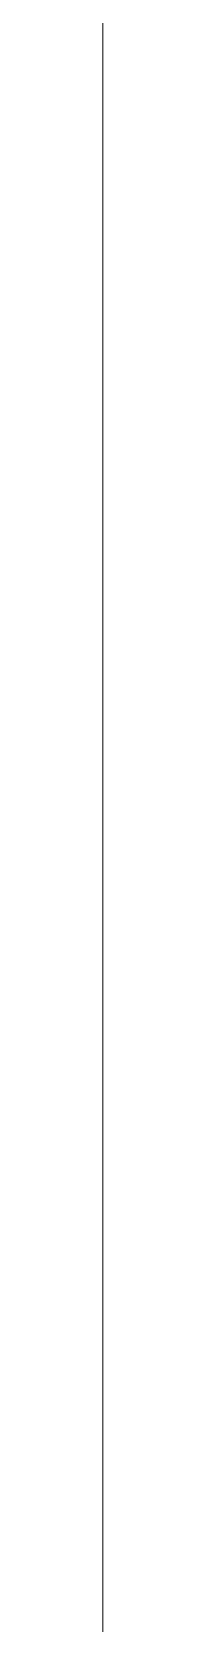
# Model space of a CAD drawing. Header units: metres. Extents: x 85953 to 212055, y -1481497 to -1363692.
# Drawn here: x 108645.88832 to 108645.88832, y -1392032.49523 to -1392032.44573 of the extents above; entities that cross this region are included whole.
import ezdxf

# ---------------------------------------------------------------- set-up
doc = ezdxf.new("R2010")
doc.units = ezdxf.units.M
doc.layers.add('Medical Equipment and Furniture', color=8, linetype='Continuous', lineweight=0)
doc.layers.add('Medical Equipment and Furniture1', color=8, linetype='Continuous', lineweight=5)

# ---------------------------------------------------------------- blocks, each defined once
blk = doc.blocks.new('GF21008-P')
at = {"layer": 'Medical Equipment and Furniture1'}
for p, q in [((-0.770878612, 0), (0.790621645, 0)), ((0.721657538, 0), (0.721657538, 0)), ((0.721657538, 0), (0.721657538, 0)), ((0.721657538, 0), (0.721657538, 0)), ((0.721657538, 0), (0.721657538, 0)), ((0.721657538, 0), (0.721657538, 0)), ((0.721657538, 0), (0.721657538, 0)), ((0.721657538, 0), (0.721657538, 0)), ((0.721657538, 0), (0.721657538, 0)), ((0.721657538, 0), (0.721657538, 0)), ((0.721657538, 0), (0.721657538, 0)), ((0.721657538, 0), (0.721657538, 0)), ((0.721657538, 0), (0.721657538, 0)), ((0.721657538, 0), (0.721657538, 0)), ((0.721657538, 0), (0.721657538, 0)), ((0.721657538, 0), (0.721657538, 0)), ((0.721657538, 0), (0.721657538, 0)), ((0.721657538, 0), (0.721657538, 0)), ((0.721657538, 0), (0.721657538, 0)), ((0.721657538, 0), (0.721657538, 0)), ((0.721657538, 0), (0.721657538, 0)), ((0.721657538, 0), (0.721657538, 0)), ((0.721657538, 0), (0.721657538, 0)), ((0.721657538, 0), (0.721657538, 0)), ((0.721657538, 0), (0.721657538, 0)), ((0.721657538, 0), (0.721657538, 0)), ((0.721657538, 0), (0.721657538, 0)), ((0.721657538, 0), (0.721657538, 0)), ((0.721657538, 0), (0.721657538, 0)), ((0.721657538, 0), (0.721657538, 0)), ((0.721657538, 0), (0.721657538, 0)), ((0.721657538, 0), (0.721657538, 0)), ((0.721657538, 0), (0.721657538, 0)), ((0.721657538, 0), (0.721657538, 0)), ((0.721657538, 0), (0.721657538, 0)), ((0.721657538, 0), (0.721657538, 0)), ((0.721657538, 0), (0.721657538, 0)), ((0.721657538, 0), (0.721657538, 0)), ((0.721657538, 0), (0.721657538, 0)), ((0.721657538, 0), (0.721657538, 0)), ((0.721657538, 0), (0.721657538, 0)), ((0.721657538, 0), (0.721657538, 0)), ((0.721657538, 0), (0.721657538, 0)), ((0.721657538, 0), (0.721657538, 0)), ((0.721657538, 0), (0.721657538, 0)), ((0.721657538, 0), (0.721657538, 0)), ((0.721657538, 0), (0.721657538, 0)), ((0.721657538, 0), (0.721657538, 0)), ((0.721657538, 0), (0.721657538, 0)), ((0.721657538, 0), (0.721657538, 0)), ((0.721657538, 0), (0.721657538, 0)), ((0.721657538, 0), (0.721657538, 0)), ((0.721657538, 0), (0.721657538, 0)), ((0.721657538, 0), (0.721657538, 0)), ((0.721657538, 0), (0.721657538, 0)), ((0.721657538, 0), (0.721657538, 0)), ((0.721657538, 0), (0.721657538, 0)), ((0.721657538, 0), (0.721657538, 0)), ((0.721657538, 0), (0.721657538, 0)), ((0.721657538, 0), (0.721657538, 0)), ((0.721657538, 0), (0.721657538, 0)), ((0.721657538, 0), (0.721657538, 0)), ((0.721657538, 0), (0.721657538, 0)), ((0.721657538, 0), (0.721657538, 0)), ((0.721657538, 0), (0.721657538, 0)), ((0.721657538, 0), (0.721657538, 0)), ((0.721657538, 0), (0.721657538, 0)), ((0.721657538, 0), (0.721657538, 0)), ((0.721657538, 0), (0.721657538, 0)), ((0.721657538, 0), (0.721657538, 0)), ((0.721657538, 0), (0.721657538, 0)), ((0.721657538, 0), (0.721657538, 0)), ((0.721657538, 0), (0.721657538, 0)), ((0.721657538, 0), (0.721657538, 0)), ((0.721657538, 0), (0.721657538, 0)), ((0.721657538, 0), (0.721657538, 0)), ((0.721657538, 0), (0.721657538, 0)), ((0.721657538, 0), (0.721657538, 0)), ((0.721657538, 0), (0.721657538, 0)), ((0.721657538, 0), (0.721657538, 0)), ((0.721657538, 0), (0.721657538, 0)), ((0.721657538, 0), (0.721657538, 0)), ((0.721657538, 0), (0.721657538, 0)), ((0.721657538, 0), (0.721657538, 0)), ((0.721657538, 0), (0.721657538, 0)), ((0.721657538, 0), (0.721657538, 0)), ((0.721657538, 0), (0.721657538, 0)), ((0.721657538, 0), (0.721657538, 0)), ((0.721657538, 0), (0.721657538, 0)), ((0.721657538, 0), (0.721657538, 0)), ((0.721657538, 0), (0.721657538, 0)), ((0.721657538, 0), (0.721657538, 0)), ((0.721657538, 0), (0.721657538, 0)), ((0.721657538, 0), (0.721657538, 0)), ((0.721657538, 0), (0.721657538, 0)), ((0.721657538, 0), (0.721657538, 0)), ((0.721657538, 0), (0.721657538, 0)), ((0.721657538, 0), (0.721657538, 0)), ((0.721657538, 0), (0.721657538, 0)), ((0.721657538, 0), (0.721657538, 0)), ((0.721657538, 0), (0.721657538, 0)), ((0.721657538, 0), (0.721657538, 0)), ((0.721657538, 0), (0.721657538, 0)), ((0.721657538, 0), (0.721657538, 0)), ((0.721657538, 0), (0.721657538, 0)), ((0.721657538, 0), (0.721657538, 0)), ((0.721657538, 0), (0.721657538, 0)), ((0.721657538, 0), (0.721657538, 0)), ((0.721657538, 0), (0.721657538, 0)), ((0.721657538, 0), (0.721657538, 0)), ((0.721657538, 0), (0.721657538, 0)), ((0.721657538, 0), (0.721657538, 0)), ((0.721657538, 0), (0.721657538, 0)), ((0.721657538, 0), (0.721657538, 0)), ((0.721657538, 0), (0.721657538, 0)), ((0.721657538, 0), (0.721657538, 0)), ((0.721657538, 0), (0.721657538, 0)), ((0.721657538, 0), (0.721657538, 0)), ((0.721657538, 0), (0.721657538, 0)), ((0.721657538, 0), (0.721657538, 0)), ((0.721657538, 0), (0.721657538, 0)), ((0.721657538, 0), (0.721657538, 0)), ((0.721657538, 0), (0.721657538, 0)), ((0.721657538, 0), (0.721657538, 0)), ((0.721657538, 0), (0.721657538, 0)), ((0.721657538, 0), (0.721657538, 0)), ((0.721657538, 0), (0.721657538, 0)), ((0.721657538, 0), (0.721657538, 0)), ((0.721657538, 0), (0.721657538, 0)), ((0.721657538, 0), (0.721657538, 0)), ((0.721657538, 0), (0.721657538, 0)), ((0.721657538, 0), (0.721657538, 0)), ((0.721657538, 0), (0.721657538, 0)), ((0.721657538, 0), (0.721657538, 0)), ((0.721657538, 0), (0.721657538, 0)), ((0.721657538, 0), (0.721657538, 0)), ((0.721657538, 0), (0.721657538, 0)), ((0.721657538, 0), (0.721657538, 0)), ((0.721657538, 0), (0.721657538, 0)), ((0.721657538, 0), (0.721657538, 0)), ((0.721657538, 0), (0.721657538, 0)), ((0.721657538, 0), (0.721657538, 0)), ((0.721657538, 0), (0.721657538, 0)), ((0.721657538, 0), (0.721657538, 0)), ((0.721657538, 0), (0.721657538, 0)), ((0.721657538, 0), (0.721657538, 0)), ((0.721657538, 0), (0.721657538, 0)), ((0.721657538, 0), (0.721657538, 0)), ((0.721657538, 0), (0.721657538, 0)), ((0.721657538, 0), (0.721657538, 0)), ((0.721657538, 0), (0.721657538, 0)), ((0.721657538, 0), (0.721657538, 0)), ((0.721657538, 0), (0.721657538, 0)), ((0.721657538, 0), (0.721657538, 0)), ((0.721657538, 0), (0.721657538, 0)), ((0.721657538, 0), (0.721657538, 0)), ((0.721657538, 0), (0.721657538, 0)), ((0.721657538, 0), (0.721657538, 0)), ((0.721657538, 0), (0.721657538, 0)), ((0.721657538, 0), (0.721657538, 0)), ((0.721657538, 0), (0.721657538, 0)), ((0.721657538, 0), (0.721657538, 0)), ((0.721657538, 0), (0.721657538, 0)), ((0.721657538, 0), (0.721657538, 0)), ((0.721657538, 0), (0.721657538, 0)), ((0.721657538, 0), (0.721657538, 0)), ((0.721657538, 0), (0.721657538, 0)), ((0.721657538, 0), (0.721657538, 0)), ((0.721657538, 0), (0.721657538, 0)), ((0.721657538, 0), (0.721657538, 0)), ((0.721657538, 0), (0.721657538, 0)), ((0.721657538, 0), (0.721657538, 0)), ((0.721657538, 0), (0.721657538, 0)), ((0.721657538, 0), (0.721657538, 0)), ((0.721657538, 0), (0.721657538, 0)), ((0.721657538, 0), (0.721657538, 0)), ((0.721657538, 0), (0.721657538, 0)), ((0.721657538, 0), (0.721657538, 0)), ((0.721657538, 0), (0.721657538, 0)), ((0.721657538, 0), (0.721657538, 0)), ((0.721657538, 0), (0.721657538, 0)), ((0.721657538, 0), (0.721657538, 0)), ((0.721657538, 0), (0.721657538, 0)), ((0.721657538, 0), (0.721657538, 0)), ((0.721657538, 0), (0.721657538, 0)), ((0.721657538, 0), (0.721657538, 0)), ((0.721657538, 0), (0.721657538, 0)), ((0.721657538, 0), (0.721657538, 0)), ((0.721657538, 0), (0.721657538, 0)), ((0.721657538, 0), (0.721657538, 0)), ((0.721657538, 0), (0.721657538, 0)), ((0.721657538, 0), (0.721657538, 0)), ((0.721657538, 0), (0.721657538, 0)), ((0.721657538, 0), (0.721657538, 0)), ((0.721657538, 0), (0.721657538, 0)), ((0.721657538, 0), (0.721657538, 0)), ((0.721657538, 0), (0.721657538, 0)), ((0.721657538, 0), (0.721657538, 0)), ((0.721657538, 0), (0.721657538, 0)), ((0.721657538, 0), (0.721657538, 0)), ((0.721657538, 0), (0.721657538, 0)), ((0.721657538, 0), (0.721657538, 0)), ((0.721657538, 0), (0.721657538, 0)), ((0.721657538, 0), (0.721657538, 0)), ((0.721657538, 0), (0.721657538, 0)), ((0.721657538, 0), (0.721657538, 0)), ((0.721657538, 0), (0.721657538, 0)), ((0.721657538, 0), (0.721657538, 0)), ((0.721657538, 0), (0.721657538, 0)), ((0.721657538, 0), (0.721657538, 0)), ((0.721657538, 0), (0.721657538, 0)), ((0.721657538, 0), (0.721657538, 0)), ((0.721657538, 0), (0.721657538, 0)), ((0.721657538, 0), (0.721657538, 0)), ((0.721657538, 0), (0.721657538, 0)), ((0.721657538, 0), (0.721657538, 0)), ((0.721657538, 0), (0.721657538, 0)), ((0.721657538, 0), (0.721657538, 0)), ((0.721657538, 0), (0.721657538, 0)), ((0.721657538, 0), (0.721657538, 0)), ((0.721657538, 0), (0.721657538, 0)), ((0.721657538, 0), (0.721657538, 0)), ((0.721657538, 0), (0.721657538, 0)), ((0.721657538, 0), (0.721657538, 0)), ((0.721657538, 0), (0.721657538, 0)), ((0.721657538, 0), (0.721657538, 0)), ((0.721657538, 0), (0.721657538, 0)), ((0.721657538, 0), (0.721657538, 0)), ((0.721657538, 0), (0.721657538, 0)), ((0.721657538, 0), (0.721657538, 0)), ((0.721657538, 0), (0.721657538, 0)), ((0.721657538, 0), (0.721657538, 0)), ((0.721657538, 0), (0.721657538, 0)), ((0.721657538, 0), (0.721657538, 0)), ((0.721657538, 0), (0.721657538, 0)), ((0.721657538, 0), (0.721657538, 0)), ((0.721657538, 0), (0.721657538, 0)), ((0.721657538, 0), (0.721657538, 0)), ((0.721657538, 0), (0.721657538, 0)), ((0.721657538, 0), (0.721657538, 0)), ((0.721657538, 0), (0.721657538, 0)), ((0.721657538, 0), (0.721657538, 0)), ((0.721657538, 0), (0.721657538, 0)), ((0.721657538, 0), (0.721657538, 0)), ((0.721657538, 0), (0.721657538, 0)), ((0.721657538, 0), (0.721657538, 0)), ((0.721657538, 0), (0.721657538, 0)), ((0.721657538, 0), (0.721657538, 0)), ((0.721657538, 0), (0.721657538, 0)), ((0.721657538, 0), (0.721657538, 0)), ((0.721657538, 0), (0.721657538, 0)), ((0.721657538, 0), (0.721657538, 0)), ((0.721657538, 0), (0.721657538, 0)), ((0.721657538, 0), (0.721657538, 0)), ((0.721657538, 0), (0.721657538, 0)), ((0.721657538, 0), (0.721657538, 0)), ((0.721657538, 0), (0.721657538, 0)), ((0.721657538, 0), (0.721657538, 0)), ((0.721657538, 0), (0.721657538, 0)), ((0.721657538, 0), (0.721657538, 0)), ((0.721657538, 0), (0.721657538, 0)), ((0.721657538, 0), (0.721657538, 0)), ((0.721657538, 0), (0.721657538, 0)), ((0.721657538, 0), (0.721657538, 0)), ((0.721657538, 0), (0.721657538, 0)), ((0.721657538, 0), (0.721657538, 0)), ((0.721657538, 0), (0.721657538, 0)), ((0.721657538, 0), (0.721657538, 0)), ((0.721657538, 0), (0.721657538, 0)), ((0.721657538, 0), (0.721657538, 0)), ((0.721657538, 0), (0.721657538, 0)), ((0.721657538, 0), (0.721657538, 0)), ((0.721657538, 0), (0.721657538, 0)), ((0.721657538, 0), (0.721657538, 0)), ((0.721657538, 0), (0.721657538, 0)), ((0.721657538, 0), (0.721657538, 0)), ((0.721657538, 0), (0.721657538, 0)), ((0.721657538, 0), (0.721657538, 0)), ((0.721657538, 0), (0.721657538, 0)), ((0.721657538, 0), (0.721657538, 0)), ((0.721657538, 0), (0.721657538, 0)), ((0.721657538, 0), (0.721657538, 0)), ((0.721657538, 0), (0.721657538, 0)), ((0.721657538, 0), (0.721657538, 0)), ((0.721657538, 0), (0.721657538, 0)), ((0.721657538, 0), (0.721657538, 0)), ((0.721657538, 0), (0.721657538, 0)), ((0.721657538, 0), (0.721657538, 0)), ((0.721657538, 0), (0.721657538, 0)), ((0.721657538, 0), (0.721657538, 0)), ((0.721657538, 0), (0.721657538, 0)), ((0.721657538, 0), (0.721657538, 0)), ((0.721657538, 0), (0.721657538, 0)), ((0.721657538, 0), (0.721657538, 0)), ((0.721657538, 0), (0.721657538, 0)), ((0.721657538, 0), (0.721657538, 0)), ((0.721657538, 0), (0.721657538, 0)), ((0.721657538, 0), (0.721657538, 0)), ((0.721657538, 0), (0.721657538, 0)), ((0.721657538, 0), (0.721657538, 0)), ((0.721657538, 0), (0.721657538, 0)), ((0.721657538, 0), (0.721657538, 0)), ((0.721657538, 0), (0.721657538, 0)), ((0.721657538, 0), (0.721657538, 0)), ((0.721657538, 0), (0.721657538, 0)), ((0.721657538, 0), (0.721657538, 0)), ((0.721657538, 0), (0.721657538, 0)), ((0.721657538, 0), (0.721657538, 0)), ((0.721657538, 0), (0.721657538, 0)), ((0.721657538, 0), (0.721657538, 0)), ((0.721657538, 0), (0.721657538, 0)), ((0.721657538, 0), (0.721657538, 0)), ((0.721657538, 0), (0.721657538, 0)), ((0.721657538, 0), (0.721657538, 0)), ((0.721657538, 0), (0.721657538, 0)), ((0.721657538, 0), (0.721657538, 0)), ((0.721657538, 0), (0.721657538, 0)), ((0.721657538, 0), (0.721657538, 0)), ((0.721657538, 0), (0.721657538, 0)), ((0.721657538, 0), (0.721657538, 0)), ((0.721657538, 0), (0.721657538, 0)), ((0.721657538, 0), (0.721657538, 0)), ((0.721657538, 0), (0.721657538, 0)), ((0.721657538, 0), (0.721657538, 0)), ((0.721657538, 0), (0.721657538, 0)), ((0.721657538, 0), (0.721657538, 0)), ((0.721657538, 0), (0.721657538, 0)), ((0.721657538, 0), (0.721657538, 0)), ((0.721657538, 0), (0.721657538, 0)), ((0.721657538, 0), (0.721657538, 0)), ((0.721657538, 0), (0.721657538, 0)), ((0.721657538, 0), (0.721657538, 0)), ((0.721657538, 0), (0.721657538, 0)), ((0.721657538, 0), (0.721657538, 0)), ((0.721657538, 0), (0.721657538, 0)), ((0.721657538, 0), (0.721657538, 0)), ((0.721657538, 0), (0.721657538, 0)), ((0.721657538, 0), (0.721657538, 0)), ((0.721657538, 0), (0.721657538, 0)), ((0.721657538, 0), (0.721657538, 0)), ((0.721657538, 0), (0.721657538, 0)), ((0.721657538, 0), (0.721657538, 0)), ((0.721657538, 0), (0.721657538, 0)), ((0.721657538, 0), (0.721657538, 0)), ((0.721657538, 0), (0.721657538, 0)), ((0.721657538, 0), (0.721657538, 0)), ((0.721657538, 0), (0.721657538, 0)), ((0.721657538, 0), (0.721657538, 0)), ((0.721657538, 0), (0.721657538, 0)), ((0.721657538, 0), (0.721657538, 0)), ((0.721657538, 0), (0.721657538, 0)), ((0.721657538, 0), (0.721657538, 0)), ((0.721657538, 0), (0.721657538, 0)), ((0.721657538, 0), (0.721657538, 0)), ((0.721657538, 0), (0.721657538, 0)), ((0.721657538, 0), (0.721657538, 0)), ((0.721657538, 0), (0.721657538, 0)), ((0.721657538, 0), (0.721657538, 0)), ((0.721657538, 0), (0.721657538, 0)), ((0.721657538, 0), (0.721657538, 0)), ((0.721657538, 0), (0.721657538, 0)), ((0.721657538, 0), (0.721657538, 0)), ((0.721657538, 0), (0.721657538, 0)), ((0.721657538, 0), (0.721657538, 0)), ((0.721657538, 0), (0.721657538, 0)), ((0.721657538, 0), (0.721657538, 0)), ((0.721657538, 0), (0.721657538, 0)), ((0.721657538, 0), (0.721657538, 0)), ((0.721657538, 0), (0.721657538, 0)), ((0.721657538, 0), (0.721657538, 0)), ((0.721657538, 0), (0.721657538, 0)), ((0.721657538, 0), (0.721657538, 0)), ((0.721657538, 0), (0.721657538, 0)), ((0.721657538, 0), (0.721657538, 0)), ((0.721657538, 0), (0.721657538, 0)), ((0.721657538, 0), (0.721657538, 0)), ((0.721657538, 0), (0.721657538, 0)), ((0.721657538, 0), (0.721657538, 0)), ((0.721657538, 0), (0.721657538, 0)), ((0.721657538, 0), (0.721657538, 0)), ((0.721657538, 0), (0.721657538, 0)), ((0.721657538, 0), (0.721657538, 0)), ((0.721657538, 0), (0.721657538, 0)), ((0.721657538, 0), (0.721657538, 0)), ((0.721657538, 0), (0.721657538, 0)), ((0.721657538, 0), (0.721657538, 0)), ((0.721657538, 0), (0.721657538, 0)), ((0.721657538, 0), (0.721657538, 0)), ((0.721657538, 0), (0.721657538, 0)), ((0.721657538, 0), (0.721657538, 0)), ((0.721657538, 0), (0.721657538, 0)), ((0.721657538, 0), (0.721657538, 0)), ((0.721657538, 0), (0.721657538, 0)), ((0.721657538, 0), (0.721657538, 0)), ((0.721657538, 0), (0.721657538, 0)), ((0.721657538, 0), (0.721657538, 0)), ((0.721657538, 0), (0.721657538, 0)), ((0.721657538, 0), (0.721657538, 0)), ((0.721657538, 0), (0.721657538, 0)), ((0.721657538, 0), (0.721657538, 0)), ((0.721657538, 0), (0.721657538, 0)), ((0.721657538, 0), (0.721657538, 0)), ((0.721657538, 0), (0.721657538, 0)), ((0.721657538, 0), (0.721657538, 0)), ((0.721657538, 0), (0.721657538, 0)), ((0.721657538, 0), (0.721657538, 0)), ((0.721657538, 0), (0.721657538, 0)), ((0.721657538, 0), (0.721657538, 0)), ((0.721657538, 0), (0.721657538, 0)), ((0.721657538, 0), (0.721657538, 0)), ((0.721657538, 0), (0.721657538, 0)), ((0.721657538, 0), (0.721657538, 0)), ((0.721657538, 0), (0.721657538, 0)), ((0.721657538, 0), (0.721657538, 0)), ((0.721657538, 0), (0.721657538, 0)), ((0.721657538, 0), (0.721657538, 0)), ((0.721657538, 0), (0.721657538, 0)), ((0.721657538, 0), (0.721657538, 0)), ((0.721657538, 0), (0.721657538, 0)), ((0.721657538, 0), (0.721657538, 0)), ((0.721657538, 0), (0.721657538, 0)), ((0.721657538, 0), (0.721657538, 0)), ((0.721657538, 0), (0.721657538, 0)), ((0.721657538, 0), (0.721657538, 0)), ((0.721657538, 0), (0.721657538, 0)), ((0.721657538, 0), (0.721657538, 0)), ((0.721657538, 0), (0.721657538, 0)), ((0.721657538, 0), (0.721657538, 0)), ((0.721657538, 0), (0.721657538, 0)), ((0.721657538, 0), (0.721657538, 0)), ((0.721657538, 0), (0.721657538, 0)), ((0.721657538, 0), (0.721657538, 0)), ((0.721657538, 0), (0.721657538, 0)), ((0.721657538, 0), (0.721657538, 0)), ((0.721657538, 0), (0.721657538, 0)), ((0.721657538, 0), (0.721657538, 0)), ((0.721657538, 0), (0.721657538, 0)), ((0.721657538, 0), (0.721657538, 0)), ((0.721657538, 0), (0.721657538, 0)), ((0.721657538, 0), (0.721657538, 0)), ((0.721657538, 0), (0.721657538, 0)), ((0.721657538, 0), (0.721657538, 0)), ((0.721657538, 0), (0.721657538, 0)), ((0.721657538, 0), (0.721657538, 0)), ((0.721657538, 0), (0.721657538, 0)), ((0.721657538, 0), (0.721657538, 0)), ((0.721657538, 0), (0.721657538, 0)), ((0.721657538, 0), (0.721657538, 0)), ((0.721657538, 0), (0.721657538, 0)), ((0.721657538, 0), (0.721657538, 0)), ((0.721657538, 0), (0.721657538, 0)), ((0.721657538, 0), (0.721657538, 0)), ((0.721657538, 0), (0.721657538, 0)), ((0.721657538, 0), (0.721657538, 0)), ((0.721657538, 0), (0.721657538, 0)), ((0.721657538, 0), (0.721657538, 0)), ((0.721657538, 0), (0.721657538, 0)), ((0.721657538, 0), (0.721657538, 0)), ((0.721657538, 0), (0.721657538, 0)), ((0.721657538, 0), (0.721657538, 0)), ((0.721657538, 0), (0.721657538, 0)), ((0.721657538, 0), (0.721657538, 0)), ((0.721657538, 0), (0.721657538, 0)), ((0.721657538, 0), (0.721657538, 0)), ((0.721657538, 0), (0.721657538, 0)), ((0.721657538, 0), (0.721657538, 0)), ((0.721657538, 0), (0.721657538, 0)), ((0.721657538, 0), (0.721657538, 0)), ((0.721657538, 0), (0.721657538, 0)), ((0.721657538, 0), (0.721657538, 0)), ((0.721657538, 0), (0.721657538, 0)), ((0.721657538, 0), (0.721657538, 0)), ((0.721657538, 0), (0.721657538, 0)), ((0.721657538, 0), (0.721657538, 0)), ((0.721657538, 0), (0.721657538, 0)), ((0.721657538, 0), (0.721657538, 0)), ((0.721657538, 0), (0.721657538, 0)), ((0.721657538, 0), (0.721657538, 0)), ((0.721657538, 0), (0.721657538, 0)), ((0.721657538, 0), (0.721657538, 0)), ((0.721657538, 0), (0.721657538, 0)), ((0.721657538, 0), (0.721657538, 0)), ((0.721657538, 0), (0.721657538, 0)), ((0.721657538, 0), (0.721657538, 0)), ((0.721657538, 0), (0.721657538, 0)), ((0.721657538, 0), (0.721657538, 0)), ((0.721657538, 0), (0.721657538, 0)), ((0.721657538, 0), (0.721657538, 0)), ((0.721657538, 0), (0.721657538, 0)), ((0.721657538, 0), (0.721657538, 0)), ((0.721657538, 0), (0.721657538, 0)), ((0.721657538, 0), (0.721657538, 0)), ((0.721657538, 0), (0.721657538, 0)), ((0.721657538, 0), (0.721657538, 0)), ((0.721657538, 0), (0.721657538, 0)), ((0.721657538, 0), (0.721657538, 0)), ((0.721657538, 0), (0.721657538, 0)), ((0.721657538, 0), (0.721657538, 0)), ((0.721657538, 0), (0.721657538, 0)), ((0.721657538, 0), (0.721657538, 0)), ((0.721657538, 0), (0.721657538, 0)), ((0.721657538, 0), (0.721657538, 0)), ((0.721657538, 0), (0.721657538, 0)), ((0.721657538, 0), (0.721657538, 0)), ((0.721657538, 0), (0.721657538, 0)), ((0.721657538, 0), (0.721657538, 0)), ((0.721657538, 0), (0.721657538, 0)), ((0.721657538, 0), (0.721657538, 0)), ((0.721657538, 0), (0.721657538, 0)), ((0.721657538, 0), (0.721657538, 0)), ((0.721657538, 0), (0.721657538, 0)), ((0.721657538, 0), (0.721657538, 0)), ((0.721657538, 0), (0.721657538, 0)), ((0.721657538, 0), (0.721657538, 0)), ((0.721657538, 0), (0.721657538, 0)), ((0.721657538, 0), (0.721657538, 0)), ((0.721657538, 0), (0.721657538, 0)), ((0.721657538, 0), (0.721657538, 0)), ((0.721657538, 0), (0.721657538, 0)), ((0.721657538, 0), (0.721657538, 0)), ((0.721657538, 0), (0.721657538, 0)), ((0.721657538, 0), (0.721657538, 0)), ((0.721657538, 0), (0.721657538, 0)), ((0.721657538, 0), (0.721657538, 0)), ((0.721657538, 0), (0.721657538, 0)), ((0.721657538, 0), (0.721657538, 0)), ((0.721657538, 0), (0.721657538, 0)), ((0.721657538, 0), (0.721657538, 0)), ((0.721657538, 0), (0.721657538, 0)), ((0.721657538, 0), (0.721657538, 0)), ((0.721657538, 0), (0.721657538, 0)), ((0.721657538, 0), (0.721657538, 0)), ((0.721657538, 0), (0.721657538, 0)), ((0.721657538, 0), (0.721657538, 0)), ((0.721657538, 0), (0.721657538, 0)), ((0.721657538, 0), (0.721657538, 0)), ((0.721657538, 0), (0.721657538, 0)), ((0.721657538, 0), (0.721657538, 0)), ((0.721657538, 0), (0.721657538, 0)), ((0.721657538, 0), (0.721657538, 0)), ((0.721657538, 0), (0.721657538, 0)), ((0.721657538, 0), (0.721657538, 0)), ((0.721657538, 0), (0.721657538, 0)), ((0.721657538, 0), (0.721657538, 0)), ((0.721657538, 0), (0.721657538, 0)), ((0.721657538, 0), (0.721657538, 0)), ((0.721657538, 0), (0.721657538, 0)), ((0.721657538, 0), (0.721657538, 0)), ((0.721657538, 0), (0.721657538, 0)), ((0.721657538, 0), (0.721657538, 0)), ((0.721657538, 0), (0.721657538, 0)), ((0.721657538, 0), (0.721657538, 0)), ((0.721657538, 0), (0.721657538, 0)), ((0.721657538, 0), (0.721657538, 0)), ((0.721657538, 0), (0.721657538, 0)), ((0.721657538, 0), (0.721657538, 0)), ((0.721657538, 0), (0.721657538, 0)), ((0.721657538, 0), (0.721657538, 0)), ((0.721657538, 0), (0.721657538, 0)), ((0.721657538, 0), (0.721657538, 0)), ((0.721657538, 0), (0.721657538, 0)), ((0.721657538, 0), (0.721657538, 0)), ((0.721657538, 0), (0.721657538, 0)), ((0.721657538, 0), (0.721657538, 0)), ((0.721657538, 0), (0.721657538, 0)), ((0.721657538, 0), (0.721657538, 0)), ((0.721657538, 0), (0.721657538, 0)), ((0.721657538, 0), (0.721657538, 0)), ((0.721657538, 0), (0.721657538, 0)), ((0.721657538, 0), (0.721657538, 0)), ((0.721657538, 0), (0.721657538, 0)), ((0.721657538, 0), (0.721657538, 0)), ((0.721657538, 0), (0.721657538, 0)), ((0.721657538, 0), (0.721657538, 0)), ((0.721657538, 0), (0.721657538, 0)), ((0.721657538, 0), (0.721657538, 0)), ((0.721657538, 0), (0.721657538, 0)), ((0.721657538, 0), (0.721657538, 0)), ((0.721657538, 0), (0.721657538, 0)), ((0.721657538, 0), (0.721657538, 0)), ((0.721657538, 0), (0.721657538, 0)), ((0.721657538, 0), (0.721657538, 0)), ((0.721657538, 0), (0.721657538, 0)), ((0.721657538, 0), (0.721657538, 0)), ((0.721657538, 0), (0.721657538, 0)), ((0.721657538, 0), (0.721657538, 0)), ((0.721657538, 0), (0.721657538, 0)), ((0.721657538, 0), (0.721657538, 0)), ((0.721657538, 0), (0.721657538, 0)), ((0.721657538, 0), (0.721657538, 0)), ((0.721657538, 0), (0.721657538, 0)), ((0.721657538, 0), (0.721657538, 0)), ((0.721657538, 0), (0.721657538, 0)), ((0.721657538, 0), (0.721657538, 0)), ((0.721657538, 0), (0.721657538, 0)), ((0.721657538, 0), (0.721657538, 0)), ((0.721657538, 0), (0.721657538, 0)), ((0.721657538, 0), (0.721657538, 0)), ((0.721657538, 0), (0.721657538, 0)), ((0.721657538, 0), (0.721657538, 0)), ((0.721657538, 0), (0.721657538, 0)), ((0.721657538, 0), (0.721657538, 0)), ((0.721657538, 0), (0.721657538, 0)), ((0.721657538, 0), (0.721657538, 0)), ((0.721657538, 0), (0.721657538, 0)), ((0.721657538, 0), (0.721657538, 0)), ((0.721657538, 0), (0.721657538, 0)), ((0.721657538, 0), (0.721657538, 0)), ((0.721657538, 0), (0.721657538, 0)), ((0.721657538, 0), (0.721657538, 0)), ((0.721657538, 0), (0.721657538, 0)), ((0.721657538, 0), (0.721657538, 0)), ((0.721657538, 0), (0.721657538, 0)), ((0.721657538, 0), (0.721657538, 0)), ((0.721657538, 0), (0.721657538, 0)), ((0.721657538, 0), (0.721657538, 0)), ((0.721657538, 0), (0.721657538, 0)), ((0.721657538, 0), (0.721657538, 0)), ((0.721657538, 0), (0.721657538, 0)), ((0.721657538, 0), (0.721657538, 0)), ((0.721657538, 0), (0.721657538, 0)), ((0.721657538, 0), (0.721657538, 0)), ((0.721657538, 0), (0.721657538, 0)), ((0.721657538, 0), (0.721657538, 0)), ((0.721657538, 0), (0.721657538, 0)), ((0.721657538, 0), (0.721657538, 0)), ((0.721657538, 0), (0.721657538, 0)), ((0.721657538, 0), (0.721657538, 0)), ((0.721657538, 0), (0.721657538, 0)), ((0.721657538, 0), (0.721657538, 0)), ((0.721657538, 0), (0.721657538, 0)), ((0.721657538, 0), (0.721657538, 0)), ((0.721657538, 0), (0.721657538, 0)), ((0.721657538, 0), (0.721657538, 0)), ((0.721657538, 0), (0.721657538, 0)), ((0.721657538, 0), (0.721657538, 0)), ((0.721657538, 0), (0.721657538, 0)), ((0.721657538, 0), (0.721657538, 0)), ((0.721657538, 0), (0.721657538, 0)), ((0.721657538, 0), (0.721657538, 0)), ((0.721657538, 0), (0.721657538, 0)), ((0.721657538, 0), (0.721657538, 0)), ((0.721657538, 0), (0.721657538, 0)), ((0.721657538, 0), (0.721657538, 0)), ((0.721657538, 0), (0.721657538, 0)), ((0.721657538, 0), (0.721657538, 0)), ((0.721657538, 0), (0.721657538, 0)), ((0.721657538, 0), (0.721657538, 0)), ((0.721657538, 0), (0.721657538, 0)), ((0.721657538, 0), (0.721657538, 0)), ((0.721657538, 0), (0.721657538, 0)), ((0.721657538, 0), (0.721657538, 0)), ((0.721657538, 0), (0.721657538, 0)), ((0.721657538, 0), (0.721657538, 0)), ((0.721657538, 0), (0.721657538, 0)), ((0.721657538, 0), (0.721657538, 0)), ((0.721657538, 0), (0.721657538, 0)), ((0.721657538, 0), (0.721657538, 0)), ((0.721657538, 0), (0.721657538, 0)), ((0.721657538, 0), (0.721657538, 0)), ((0.721657538, 0), (0.721657538, 0)), ((0.721657538, 0), (0.721657538, 0)), ((0.721657538, 0), (0.721657538, 0)), ((0.721657538, 0), (0.721657538, 0)), ((0.721657538, 0), (0.721657538, 0)), ((0.721657538, 0), (0.721657538, 0)), ((0.721657538, 0), (0.721657538, 0)), ((0.721657538, 0), (0.721657538, 0)), ((0.721657538, 0), (0.721657538, 0)), ((0.721657538, 0), (0.721657538, 0)), ((0.721657538, 0), (0.721657538, 0)), ((0.721657538, 0), (0.721657538, 0)), ((0.721657538, 0), (0.721657538, 0)), ((0.721657538, 0), (0.721657538, 0)), ((0.721657538, 0), (0.721657538, 0)), ((0.721657538, 0), (0.721657538, 0)), ((0.721657538, 0), (0.721657538, 0)), ((0.721657538, 0), (0.721657538, 0)), ((0.721657538, 0), (0.721657538, 0)), ((0.721657538, 0), (0.721657538, 0)), ((0.721657538, 0), (0.721657538, 0)), ((0.721657538, 0), (0.721657538, 0)), ((0.721657538, 0), (0.721657538, 0)), ((0.721657538, 0), (0.721657538, 0)), ((0.721657538, 0), (0.721657538, 0)), ((0.721657538, 0), (0.721657538, 0)), ((0.721657538, 0), (0.721657538, 0)), ((0.721657538, 0), (0.721657538, 0)), ((0.721657538, 0), (0.721657538, 0)), ((0.721657538, 0), (0.721657538, 0)), ((0.721657538, 0), (0.721657538, 0)), ((0.721657538, 0), (0.721657538, 0)), ((0.721657538, 0), (0.721657538, 0)), ((0.721657538, 0), (0.721657538, 0)), ((0.721657538, 0), (0.721657538, 0)), ((0.721657538, 0), (0.721657538, 0)), ((0.721657538, 0), (0.721657538, 0)), ((0.721657538, 0), (0.721657538, 0)), ((0.721657538, 0), (0.721657538, 0)), ((0.721657538, 0), (0.721657538, 0)), ((0.721657538, 0), (0.721657538, 0)), ((0.721657538, 0), (0.721657538, 0)), ((0.721657538, 0), (0.721657538, 0)), ((0.721657538, 0), (0.721657538, 0)), ((0.721657538, 0), (0.721657538, 0)), ((0.721657538, 0), (0.721657538, 0)), ((0.721657538, 0), (0.721657538, 0)), ((0.721657538, 0), (0.721657538, 0)), ((0.721657538, 0), (0.721657538, 0)), ((0.721657538, 0), (0.721657538, 0)), ((0.721657538, 0), (0.721657538, 0)), ((0.721657538, 0), (0.721657538, 0)), ((0.721657538, 0), (0.721657538, 0)), ((0.721657538, 0), (0.721657538, 0)), ((0.721657538, 0), (0.721657538, 0)), ((0.721657538, 0), (0.721657538, 0)), ((0.721657538, 0), (0.721657538, 0)), ((0.721657538, 0), (0.721657538, 0)), ((0.721657538, 0), (0.721657538, 0)), ((0.721657538, 0), (0.721657538, 0)), ((0.721657538, 0), (0.721657538, 0)), ((0.721657538, 0), (0.721657538, 0)), ((0.721657538, 0), (0.721657538, 0)), ((0.721657538, 0), (0.721657538, 0)), ((0.721657538, 0), (0.721657538, 0)), ((0.721657538, 0), (0.721657538, 0)), ((0.721657538, 0), (0.721657538, 0)), ((0.721657538, 0), (0.721657538, 0)), ((0.721657538, 0), (0.721657538, 0)), ((0.721657538, 0), (0.721657538, 0)), ((0.721657538, 0), (0.721657538, 0)), ((0.721657538, 0), (0.721657538, 0)), ((0.721657538, 0), (0.721657538, 0)), ((0.721657538, 0), (0.721657538, 0)), ((0.721657538, 0), (0.721657538, 0)), ((0.721657538, 0), (0.721657538, 0)), ((0.721657538, 0), (0.721657538, 0)), ((0.721657538, 0), (0.721657538, 0)), ((0.721657538, 0), (0.721657538, 0)), ((0.721657538, 0), (0.721657538, 0)), ((0.721657538, 0), (0.721657538, 0)), ((0.721657538, 0), (0.721657538, 0)), ((0.721657538, 0), (0.721657538, 0)), ((0.721657538, 0), (0.721657538, 0)), ((0.721657538, 0), (0.721657538, 0)), ((0.721657538, 0), (0.721657538, 0)), ((0.721657538, 0), (0.721657538, 0)), ((0.721657538, 0), (0.721657538, 0)), ((0.721657538, 0), (0.721657538, 0)), ((0.721657538, 0), (0.721657538, 0)), ((0.721657538, 0), (0.721657538, 0)), ((0.721657538, 0), (0.721657538, 0)), ((0.721657538, 0), (0.721657538, 0)), ((0.721657538, 0), (0.721657538, 0)), ((0.721657538, 0), (0.721657538, 0)), ((0.721657538, 0), (0.721657538, 0)), ((0.721657538, 0), (0.721657538, 0)), ((0.721657538, 0), (0.721657538, 0)), ((0.721657538, 0), (0.721657538, 0)), ((0.721657538, 0), (0.721657538, 0)), ((0.721657538, 0), (0.721657538, 0)), ((0.721657538, 0), (0.721657538, 0)), ((0.721657538, 0), (0.721657538, 0)), ((0.721657538, 0), (0.721657538, 0)), ((0.721657538, 0), (0.721657538, 0)), ((0.721657538, 0), (0.721657538, 0)), ((0.721657538, 0), (0.721657538, 0)), ((0.721657538, 0), (0.721657538, 0)), ((0.721657538, 0), (0.721657538, 0)), ((0.721657538, 0), (0.721657538, 0)), ((0.721657538, 0), (0.721657538, 0)), ((0.721657538, 0), (0.721657538, 0)), ((0.721657538, 0), (0.721657538, 0)), ((0.721657538, 0), (0.721657538, 0)), ((0.721657538, 0), (0.721657538, 0)), ((0.721657538, 0), (0.721657538, 0)), ((0.721657538, 0), (0.721657538, 0)), ((0.721657538, 0), (0.721657538, 0)), ((0.721657538, 0), (0.721657538, 0)), ((0.721657538, 0), (0.721657538, 0)), ((0.721657538, 0), (0.721657538, 0)), ((0.721657538, 0), (0.721657538, 0)), ((0.721657538, 0), (0.721657538, 0)), ((0.721657538, 0), (0.721657538, 0)), ((0.721657538, 0), (0.721657538, 0)), ((0.721657538, 0), (0.721657538, 0)), ((0.721657538, 0), (0.721657538, 0)), ((0.721657538, 0), (0.721657538, 0)), ((0.721657538, 0), (0.721657538, 0)), ((0.721657538, 0), (0.721657538, 0)), ((0.721657538, 0), (0.721657538, 0)), ((0.721657538, 0), (0.721657538, 0)), ((0.721657538, 0), (0.721657538, 0)), ((0.721657538, 0), (0.721657538, 0)), ((0.721657538, 0), (0.721657538, 0)), ((0.721657538, 0), (0.721657538, 0)), ((0.721657538, 0), (0.721657538, 0)), ((0.721657538, 0), (0.721657538, 0)), ((0.721657538, 0), (0.721657538, 0)), ((0.721657538, 0), (0.721657538, 0)), ((0.721657538, 0), (0.721657538, 0)), ((0.721657538, 0), (0.721657538, 0)), ((0.721657538, 0), (0.721657538, 0)), ((0.721657538, 0), (0.721657538, 0)), ((0.721657538, 0), (0.721657538, 0)), ((0.721657538, 0), (0.721657538, 0)), ((0.721657538, 0), (0.721657538, 0)), ((0.721657538, 0), (0.721657538, 0)), ((0.721657538, 0), (0.721657538, 0)), ((0.721657538, 0), (0.721657538, 0)), ((0.721657538, 0), (0.721657538, 0)), ((0.721657538, 0), (0.721657538, 0)), ((0.721657538, 0), (0.721657538, 0)), ((0.721657538, 0), (0.721657538, 0)), ((0.721657538, 0), (0.721657538, 0)), ((0.721657538, 0), (0.721657538, 0)), ((0.721657538, 0), (0.721657538, 0)), ((0.721657538, 0), (0.721657538, 0)), ((0.721657538, 0), (0.721657538, 0)), ((0.721657538, 0), (0.721657538, 0)), ((0.721657538, 0), (0.721657538, 0)), ((0.721657538, 0), (0.721657538, 0)), ((0.721657538, 0), (0.721657538, 0)), ((0.721657538, 0), (0.721657538, 0)), ((0.721657538, 0), (0.721657538, 0)), ((0.721657538, 0), (0.721657538, 0)), ((0.721657538, 0), (0.721657538, 0)), ((0.721657538, 0), (0.721657538, 0)), ((0.721657538, 0), (0.721657538, 0)), ((0.721657538, 0), (0.721657538, 0)), ((0.721657538, 0), (0.721657538, 0)), ((0.721657538, 0), (0.721657538, 0)), ((0.721657538, 0), (0.721657538, 0)), ((0.721657538, 0), (0.721657538, 0)), ((0.721657538, 0), (0.721657538, 0)), ((0.721657538, 0), (0.721657538, 0)), ((0.721657538, 0), (0.721657538, 0)), ((0.721657538, 0), (0.721657538, 0)), ((0.721657538, 0), (0.721657538, 0)), ((0.721657538, 0), (0.721657538, 0)), ((0.721657538, 0), (0.721657538, 0)), ((0.721657538, 0), (0.721657538, 0)), ((0.721657538, 0), (0.721657538, 0)), ((0.721657538, 0), (0.721657538, 0)), ((0.721657538, 0), (0.721657538, 0)), ((0.721657538, 0), (0.721657538, 0)), ((0.721657538, 0), (0.721657538, 0)), ((0.721657538, 0), (0.721657538, 0)), ((0.721657538, 0), (0.721657538, 0)), ((0.721657538, 0), (0.721657538, 0)), ((0.721657538, 0), (0.721657538, 0)), ((0.721657538, 0), (0.721657538, 0)), ((0.721657538, 0), (0.721657538, 0)), ((0.721657538, 0), (0.721657538, 0)), ((0.721657538, 0), (0.721657538, 0)), ((0.721657538, 0), (0.721657538, 0)), ((0.721657538, 0), (0.721657538, 0)), ((0.721657538, 0), (0.721657538, 0)), ((0.721657538, 0), (0.721657538, 0)), ((0.721657538, 0), (0.721657538, 0)), ((0.721657538, 0), (0.721657538, 0)), ((0.721657538, 0), (0.721657538, 0)), ((0.721657538, 0), (0.721657538, 0)), ((0.721657538, 0), (0.721657538, 0)), ((0.721657538, 0), (0.721657538, 0)), ((0.721657538, 0), (0.721657538, 0)), ((0.721657538, 0), (0.721657538, 0)), ((0.721657538, 0), (0.721657538, 0)), ((0.721657538, 0), (0.721657538, 0)), ((0.721657538, 0), (0.721657538, 0)), ((0.721657538, 0), (0.721657538, 0)), ((0.721657538, 0), (0.721657538, 0)), ((0.721657538, 0), (0.721657538, 0)), ((0.721657538, 0), (0.721657538, 0)), ((0.721657538, 0), (0.721657538, 0)), ((0.721657538, 0), (0.721657538, 0)), ((0.721657538, 0), (0.721657538, 0)), ((0.721657538, 0), (0.721657538, 0)), ((0.721657538, 0), (0.721657538, 0)), ((0.721657538, 0), (0.721657538, 0)), ((0.721657538, 0), (0.721657538, 0)), ((0.721657538, 0), (0.721657538, 0)), ((0.721657538, 0), (0.721657538, 0)), ((0.721657538, 0), (0.721657538, 0)), ((0.721657538, 0), (0.721657538, 0)), ((0.721657538, 0), (0.721657538, 0)), ((0.721657538, 0), (0.721657538, 0)), ((0.721657538, 0), (0.721657538, 0)), ((0.721657538, 0), (0.721657538, 0)), ((0.721657538, 0), (0.721657538, 0)), ((0.721657538, 0), (0.721657538, 0)), ((0.721657538, 0), (0.721657538, 0)), ((0.721657538, 0), (0.721657538, 0)), ((0.721657538, 0), (0.721657538, 0)), ((0.721657538, 0), (0.721657538, 0)), ((0.721657538, 0), (0.721657538, 0)), ((0.721657538, 0), (0.721657538, 0)), ((0.721657538, 0), (0.721657538, 0)), ((0.721657538, 0), (0.721657538, 0)), ((0.721657538, 0), (0.721657538, 0)), ((0.721657538, 0), (0.721657538, 0)), ((0.721657538, 0), (0.721657538, 0)), ((0.721657538, 0), (0.721657538, 0)), ((0.721657538, 0), (0.721657538, 0)), ((0.721657538, 0), (0.721657538, 0)), ((0.721657538, 0), (0.721657538, 0)), ((0.721657538, 0), (0.721657538, 0)), ((0.721657538, 0), (0.721657538, 0)), ((0.721657538, 0), (0.721657538, 0)), ((0.721657538, 0), (0.721657538, 0)), ((0.721657538, 0), (0.721657538, 0)), ((0.721657538, 0), (0.721657538, 0)), ((0.721657538, 0), (0.721657538, 0)), ((0.721657538, 0), (0.721657538, 0))]:
    blk.add_line(p, q, dxfattribs=at)
at = {"layer": 'Medical Equipment and Furniture1', "linetype": 'Continuous'}
blk.add_line((0.721657538, 0), (0.721657538, 0), dxfattribs=at)
blk.add_line((0.721657538, 0), (0.721657538, 0), dxfattribs=at)
blk.add_line((0.721657538, 0), (0.721657538, 0), dxfattribs=at)
blk.add_line((0.721657538, 0), (0.721657538, 0), dxfattribs=at)
blk.add_line((0.721657538, 0), (0.721657538, 0), dxfattribs=at)
blk.add_line((0.721657538, 0), (0.721657538, 0), dxfattribs=at)
blk.add_line((0.721657538, 0), (0.721657538, 0), dxfattribs=at)
blk.add_line((0.721657538, 0), (0.721657538, 0), dxfattribs=at)
blk.add_line((0.721657538, 0), (0.721657538, 0), dxfattribs=at)
blk.add_line((0.721657538, 0), (0.721657538, 0), dxfattribs=at)
blk.add_line((0.721657538, 0), (0.721657538, 0), dxfattribs=at)
blk.add_line((0.721657538, 0), (0.721657538, 0), dxfattribs=at)
blk.add_line((0.721657538, 0), (0.721657538, 0), dxfattribs=at)
blk.add_line((0.721657538, 0), (0.721657538, 0), dxfattribs=at)
blk.add_line((0.721657538, 0), (0.721657538, 0), dxfattribs=at)
blk.add_line((0.721657538, 0), (0.721657538, 0), dxfattribs=at)
blk.add_line((0.721657538, 0), (0.721657538, 0), dxfattribs=at)
blk.add_line((0.721657538, 0), (0.721657538, 0), dxfattribs=at)
blk.add_line((0.721657538, 0), (0.721657538, 0), dxfattribs=at)
blk.add_line((0.721657538, 0), (0.721657538, 0), dxfattribs=at)
blk.add_line((0.721657538, 0), (0.721657538, 0), dxfattribs=at)
blk.add_line((0.721657538, 0), (0.721657538, 0), dxfattribs=at)
blk.add_line((0.721657538, 0), (0.721657538, 0), dxfattribs=at)
blk.add_line((0.721657538, 0), (0.721657538, 0), dxfattribs=at)
blk.add_line((0.721657538, 0), (0.721657538, 0), dxfattribs=at)
blk.add_line((0.721657538, 0), (0.721657538, 0), dxfattribs=at)
blk.add_line((0.721657538, 0), (0.721657538, 0), dxfattribs=at)
blk.add_line((0.721657538, 0), (0.721657538, 0), dxfattribs=at)
blk.add_line((0.721657538, 0), (0.721657538, 0), dxfattribs=at)
blk.add_line((0.721657538, 0), (0.721657538, 0), dxfattribs=at)
blk.add_line((0.721657538, 0), (0.721657538, 0), dxfattribs=at)
blk.add_line((0.721657538, 0), (0.721657538, 0), dxfattribs=at)
blk.add_line((0.721657538, 0), (0.721657538, 0), dxfattribs=at)
blk.add_line((0.721657538, 0), (0.721657538, 0), dxfattribs=at)
blk.add_line((0.721657538, 0), (0.721657538, 0), dxfattribs=at)
blk.add_line((0.721657538, 0), (0.721657538, 0), dxfattribs=at)
blk.add_line((0.721657538, 0), (0.721657538, 0), dxfattribs=at)
blk.add_line((0.721657538, 0), (0.721657538, 0), dxfattribs=at)
blk.add_line((0.721657538, 0), (0.721657538, 0), dxfattribs=at)
blk.add_line((0.721657538, 0), (0.721657538, 0), dxfattribs=at)
blk.add_line((0.721657538, 0), (0.721657538, 0), dxfattribs=at)
blk.add_line((0.721657538, 0), (0.721657538, 0), dxfattribs=at)
blk.add_line((0.721657538, 0), (0.721657538, 0), dxfattribs=at)
blk.add_line((0.721657538, 0), (0.721657538, 0), dxfattribs=at)
blk.add_line((0.721657538, 0), (0.721657538, 0), dxfattribs=at)
blk.add_line((0.721657538, 0), (0.721657538, 0), dxfattribs=at)
blk.add_line((0.721657538, 0), (0.721657538, 0), dxfattribs=at)
blk.add_line((0.721657538, 0), (0.721657538, 0), dxfattribs=at)
blk.add_line((0.721657538, 0), (0.721657538, 0), dxfattribs=at)
blk.add_line((0.721657538, 0), (0.721657538, 0), dxfattribs=at)
blk.add_line((0.721657538, 0), (0.721657538, 0), dxfattribs=at)
blk.add_line((0.721657538, 0), (0.721657538, 0), dxfattribs=at)
blk.add_line((0.721657538, 0), (0.721657538, 0), dxfattribs=at)
blk.add_line((0.721657538, 0), (0.721657538, 0), dxfattribs=at)
blk.add_line((0.721657538, 0), (0.721657538, 0), dxfattribs=at)
blk.add_line((0.721657538, 0), (0.721657538, 0), dxfattribs=at)
blk.add_line((0.721657538, 0), (0.721657538, 0), dxfattribs=at)
blk.add_line((0.721657538, 0), (0.721657538, 0), dxfattribs=at)
blk.add_line((0.721657538, 0), (0.721657538, 0), dxfattribs=at)
blk.add_line((0.721657538, 0), (0.721657538, 0), dxfattribs=at)
blk.add_line((0.721657538, 0), (0.721657538, 0), dxfattribs=at)
blk.add_line((0.721657538, 0), (0.721657538, 0), dxfattribs=at)
blk.add_line((0.721657538, 0), (0.721657538, 0), dxfattribs=at)
blk.add_line((0.721657538, 0), (0.721657538, 0), dxfattribs=at)
blk.add_line((0.721657538, 0), (0.721657538, 0), dxfattribs=at)
blk.add_line((0.721657538, 0), (0.721657538, 0), dxfattribs=at)
blk.add_line((0.721657538, 0), (0.721657538, 0), dxfattribs=at)
blk.add_line((0.721657538, 0), (0.721657538, 0), dxfattribs=at)
blk.add_line((0.721657538, 0), (0.721657538, 0), dxfattribs=at)
blk.add_line((0.721657538, 0), (0.721657538, 0), dxfattribs=at)
blk.add_line((0.721657538, 0), (0.721657538, 0), dxfattribs=at)
blk.add_line((0.721657538, 0), (0.721657538, 0), dxfattribs=at)
blk.add_line((0.721657538, 0), (0.721657538, 0), dxfattribs=at)
blk.add_line((0.721657538, 0), (0.721657538, 0), dxfattribs=at)
blk.add_line((0.721657538, 0), (0.721657538, 0), dxfattribs=at)
blk.add_line((0.721657538, 0), (0.721657538, 0), dxfattribs=at)
blk.add_line((0.721657538, 0), (0.721657538, 0), dxfattribs=at)
blk.add_line((0.721657538, 0), (0.721657538, 0), dxfattribs=at)
blk.add_line((0.721657538, 0), (0.721657538, 0), dxfattribs=at)
blk.add_line((0.721657538, 0), (0.721657538, 0), dxfattribs=at)
blk.add_line((0.721657538, 0), (0.721657538, 0), dxfattribs=at)
blk.add_line((0.721657538, 0), (0.721657538, 0), dxfattribs=at)
blk.add_line((0.721657538, 0), (0.721657538, 0), dxfattribs=at)
blk.add_line((0.721657538, 0), (0.721657538, 0), dxfattribs=at)
blk.add_line((0.721657538, 0), (0.721657538, 0), dxfattribs=at)
blk.add_line((0.721657538, 0), (0.721657538, 0), dxfattribs=at)
blk.add_line((0.721657538, 0), (0.721657538, 0), dxfattribs=at)
blk.add_line((0.721657538, 0), (0.721657538, 0), dxfattribs=at)
blk.add_line((0.721657538, 0), (0.721657538, 0), dxfattribs=at)
blk.add_line((0.721657538, 0), (0.721657538, 0), dxfattribs=at)
blk.add_line((0.721657538, 0), (0.721657538, 0), dxfattribs=at)
blk.add_line((0.721657538, 0), (0.721657538, 0), dxfattribs=at)
blk.add_line((0.721657538, 0), (0.721657538, 0), dxfattribs=at)
blk.add_line((0.721657538, 0), (0.721657538, 0), dxfattribs=at)
blk.add_line((0.721657538, 0), (0.721657538, 0), dxfattribs=at)
blk.add_line((0.721657538, 0), (0.721657538, 0), dxfattribs=at)
blk.add_line((0.721657538, 0), (0.721657538, 0), dxfattribs=at)
blk.add_line((0.721657538, 0), (0.721657538, 0), dxfattribs=at)
blk.add_line((0.721657538, 0), (0.721657538, 0), dxfattribs=at)
blk.add_line((0.721657538, 0), (0.721657538, 0), dxfattribs=at)
blk.add_line((0.721657538, 0), (0.721657538, 0), dxfattribs=at)
blk.add_line((0.721657538, 0), (0.721657538, 0), dxfattribs=at)
blk.add_line((0.721657538, 0), (0.721657538, 0), dxfattribs=at)
blk.add_line((0.721657538, 0), (0.721657538, 0), dxfattribs=at)
blk.add_line((0.721657538, 0), (0.721657538, 0), dxfattribs=at)
blk.add_line((0.721657538, 0), (0.721657538, 0), dxfattribs=at)
blk.add_line((0.721657538, 0), (0.721657538, 0), dxfattribs=at)
blk.add_line((0.721657538, 0), (0.721657538, 0), dxfattribs=at)
blk.add_line((0.721657538, 0), (0.721657538, 0), dxfattribs=at)
blk.add_line((0.721657538, 0), (0.721657538, 0), dxfattribs=at)
blk.add_line((0.721657538, 0), (0.721657538, 0), dxfattribs=at)
blk.add_line((0.721657538, 0), (0.721657538, 0), dxfattribs=at)
blk.add_line((0.721657538, 0), (0.721657538, 0), dxfattribs=at)
blk.add_line((0.721657538, 0), (0.721657538, 0), dxfattribs=at)
blk.add_line((0.721657538, 0), (0.721657538, 0), dxfattribs=at)
blk.add_line((0.721657538, 0), (0.721657538, 0), dxfattribs=at)
blk.add_line((0.721657538, 0), (0.721657538, 0), dxfattribs=at)
blk.add_line((0.721657538, 0), (0.721657538, 0), dxfattribs=at)
blk.add_line((0.721657538, 0), (0.721657538, 0), dxfattribs=at)
blk.add_line((0.721657538, 0), (0.721657538, 0), dxfattribs=at)
blk.add_line((0.721657538, 0), (0.721657538, 0), dxfattribs=at)
blk.add_line((0.721657538, 0), (0.721657538, 0), dxfattribs=at)
blk.add_line((0.721657538, 0), (0.721657538, 0), dxfattribs=at)
blk.add_line((0.721657538, 0), (0.721657538, 0), dxfattribs=at)
blk.add_line((0.721657538, 0), (0.721657538, 0), dxfattribs=at)
blk.add_line((0.721657538, 0), (0.721657538, 0), dxfattribs=at)
blk.add_line((0.721657538, 0), (0.721657538, 0), dxfattribs=at)
blk.add_line((0.721657538, 0), (0.721657538, 0), dxfattribs=at)
blk.add_line((0.721657538, 0), (0.721657538, 0), dxfattribs=at)
blk.add_line((0.721657538, 0), (0.721657538, 0), dxfattribs=at)
blk.add_line((0.721657538, 0), (0.721657538, 0), dxfattribs=at)
blk.add_line((0.721657538, 0), (0.721657538, 0), dxfattribs=at)
blk.add_line((0.721657538, 0), (0.721657538, 0), dxfattribs=at)
blk.add_line((0.721657538, 0), (0.721657538, 0), dxfattribs=at)
blk.add_line((0.721657538, 0), (0.721657538, 0), dxfattribs=at)
blk.add_line((0.721657538, 0), (0.721657538, 0), dxfattribs=at)
blk.add_line((0.721657538, 0), (0.721657538, 0), dxfattribs=at)
blk.add_line((0.721657538, 0), (0.721657538, 0), dxfattribs=at)
blk.add_line((0.721657538, 0), (0.721657538, 0), dxfattribs=at)
blk.add_line((0.721657538, 0), (0.721657538, 0), dxfattribs=at)
blk.add_line((0.721657538, 0), (0.721657538, 0), dxfattribs=at)
blk.add_line((0.721657538, 0), (0.721657538, 0), dxfattribs=at)
blk.add_line((0.721657538, 0), (0.721657538, 0), dxfattribs=at)
blk.add_line((0.721657538, 0), (0.721657538, 0), dxfattribs=at)
blk.add_line((0.721657538, 0), (0.721657538, 0), dxfattribs=at)
blk.add_line((0.721657538, 0), (0.721657538, 0), dxfattribs=at)
blk.add_line((0.721657538, 0), (0.721657538, 0), dxfattribs=at)
blk.add_line((0.721657538, 0), (0.721657538, 0), dxfattribs=at)
blk.add_line((0.721657538, 0), (0.721657538, 0), dxfattribs=at)
blk.add_line((0.721657538, 0), (0.721657538, 0), dxfattribs=at)
blk.add_line((0.721657538, 0), (0.721657538, 0), dxfattribs=at)
blk.add_line((0.721657538, 0), (0.721657538, 0), dxfattribs=at)
blk.add_line((0.721657538, 0), (0.721657538, 0), dxfattribs=at)
blk.add_line((0.721657538, 0), (0.721657538, 0), dxfattribs=at)
blk.add_line((0.721657538, 0), (0.721657538, 0), dxfattribs=at)
blk.add_line((0.721657538, 0), (0.721657538, 0), dxfattribs=at)
blk.add_line((0.721657538, 0), (0.721657538, 0), dxfattribs=at)
blk.add_line((0.721657538, 0), (0.721657538, 0), dxfattribs=at)
blk.add_line((0.721657538, 0), (0.721657538, 0), dxfattribs=at)
blk.add_line((0.721657538, 0), (0.721657538, 0), dxfattribs=at)
blk.add_line((0.721657538, 0), (0.721657538, 0), dxfattribs=at)
blk.add_line((0.721657538, 0), (0.721657538, 0), dxfattribs=at)
blk.add_line((0.721657538, 0), (0.721657538, 0), dxfattribs=at)
blk.add_line((0.721657538, 0), (0.721657538, 0), dxfattribs=at)
blk.add_line((0.721657538, 0), (0.721657538, 0), dxfattribs=at)
blk.add_line((0.721657538, 0), (0.721657538, 0), dxfattribs=at)
blk.add_line((0.721657538, 0), (0.721657538, 0), dxfattribs=at)
blk.add_line((0.721657538, 0), (0.721657538, 0), dxfattribs=at)
blk.add_line((0.721657538, 0), (0.721657538, 0), dxfattribs=at)
blk.add_line((0.721657538, 0), (0.721657538, 0), dxfattribs=at)
blk.add_line((0.721657538, 0), (0.721657538, 0), dxfattribs=at)
blk.add_line((0.721657538, 0), (0.721657538, 0), dxfattribs=at)
blk.add_line((0.721657538, 0), (0.721657538, 0), dxfattribs=at)
blk.add_line((0.721657538, 0), (0.721657538, 0), dxfattribs=at)
blk.add_line((0.721657538, 0), (0.721657538, 0), dxfattribs=at)
blk.add_line((0.721657538, 0), (0.721657538, 0), dxfattribs=at)
blk.add_line((0.721657538, 0), (0.721657538, 0), dxfattribs=at)
blk.add_line((0.721657538, 0), (0.721657538, 0), dxfattribs=at)
blk.add_line((0.721657538, 0), (0.721657538, 0), dxfattribs=at)
blk.add_line((0.721657538, 0), (0.721657538, 0), dxfattribs=at)
blk.add_line((0.721657538, 0), (0.721657538, 0), dxfattribs=at)
blk.add_line((0.721657538, 0), (0.721657538, 0), dxfattribs=at)
blk.add_line((0.721657538, 0), (0.721657538, 0), dxfattribs=at)
blk.add_line((0.721657538, 0), (0.721657538, 0), dxfattribs=at)
blk.add_line((0.721657538, 0), (0.721657538, 0), dxfattribs=at)
blk.add_line((0.721657538, 0), (0.721657538, 0), dxfattribs=at)
blk.add_line((0.721657538, 0), (0.721657538, 0), dxfattribs=at)
blk.add_line((0.721657538, 0), (0.721657538, 0), dxfattribs=at)
blk.add_line((0.721657538, 0), (0.721657538, 0), dxfattribs=at)
blk.add_line((0.721657538, 0), (0.721657538, 0), dxfattribs=at)
blk.add_line((0.721657538, 0), (0.721657538, 0), dxfattribs=at)
blk.add_line((0.721657538, 0), (0.721657538, 0), dxfattribs=at)
blk.add_line((0.721657538, 0), (0.721657538, 0), dxfattribs=at)
blk.add_line((0.721657538, 0), (0.721657538, 0), dxfattribs=at)
blk.add_line((0.721657538, 0), (0.721657538, 0), dxfattribs=at)
blk.add_line((0.721657538, 0), (0.721657538, 0), dxfattribs=at)
blk.add_line((0.721657538, 0), (0.721657538, 0), dxfattribs=at)
blk.add_line((0.721657538, 0), (0.721657538, 0), dxfattribs=at)
blk.add_line((0.721657538, 0), (0.721657538, 0), dxfattribs=at)
blk.add_line((0.721657538, 0), (0.721657538, 0), dxfattribs=at)
blk.add_line((0.721657538, 0), (0.721657538, 0), dxfattribs=at)
blk.add_line((0.721657538, 0), (0.721657538, 0), dxfattribs=at)
blk.add_line((0.721657538, 0), (0.721657538, 0), dxfattribs=at)
blk.add_line((0.721657538, 0), (0.721657538, 0), dxfattribs=at)
blk.add_line((0.721657538, 0), (0.721657538, 0), dxfattribs=at)
blk.add_line((0.721657538, 0), (0.721657538, 0), dxfattribs=at)
blk.add_line((0.721657538, 0), (0.721657538, 0), dxfattribs=at)
blk.add_line((0.721657538, 0), (0.721657538, 0), dxfattribs=at)
blk.add_line((0.721657538, 0), (0.721657538, 0), dxfattribs=at)
blk.add_line((0.721657538, 0), (0.721657538, 0), dxfattribs=at)
blk.add_line((0.721657538, 0), (0.721657538, 0), dxfattribs=at)
blk.add_line((0.721657538, 0), (0.721657538, 0), dxfattribs=at)
blk.add_line((0.721657538, 0), (0.721657538, 0), dxfattribs=at)
blk.add_line((0.721657538, 0), (0.721657538, 0), dxfattribs=at)
blk.add_line((0.721657538, 0), (0.721657538, 0), dxfattribs=at)
blk.add_line((0.721657538, 0), (0.721657538, 0), dxfattribs=at)
blk.add_line((0.721657538, 0), (0.721657538, 0), dxfattribs=at)
blk.add_line((0.721657538, 0), (0.721657538, 0), dxfattribs=at)
blk.add_line((0.721657538, 0), (0.721657538, 0), dxfattribs=at)
blk.add_line((0.721657538, 0), (0.721657538, 0), dxfattribs=at)
blk.add_line((0.721657538, 0), (0.721657538, 0), dxfattribs=at)
blk.add_line((0.721657538, 0), (0.721657538, 0), dxfattribs=at)
blk.add_line((0.721657538, 0), (0.721657538, 0), dxfattribs=at)
blk.add_line((0.721657538, 0), (0.721657538, 0), dxfattribs=at)
blk.add_line((0.721657538, 0), (0.721657538, 0), dxfattribs=at)
blk.add_line((0.721657538, 0), (0.721657538, 0), dxfattribs=at)
blk.add_line((0.721657538, 0), (0.721657538, 0), dxfattribs=at)
blk.add_line((0.721657538, 0), (0.721657538, 0), dxfattribs=at)
blk.add_line((0.721657538, 0), (0.721657538, 0), dxfattribs=at)
blk.add_line((0.721657538, 0), (0.721657538, 0), dxfattribs=at)
blk.add_line((0.721657538, 0), (0.721657538, 0), dxfattribs=at)
blk.add_line((0.721657538, 0), (0.721657538, 0), dxfattribs=at)
blk.add_line((0.721657538, 0), (0.721657538, 0), dxfattribs=at)
blk.add_line((0.721657538, 0), (0.721657538, 0), dxfattribs=at)
blk.add_line((0.721657538, 0), (0.721657538, 0), dxfattribs=at)
blk.add_line((0.721657538, 0), (0.721657538, 0), dxfattribs=at)
blk.add_line((0.721657538, 0), (0.721657538, 0), dxfattribs=at)
blk.add_line((0.721657538, 0), (0.721657538, 0), dxfattribs=at)
blk.add_line((0.721657538, 0), (0.721657538, 0), dxfattribs=at)
blk.add_line((0.721657538, 0), (0.721657538, 0), dxfattribs=at)
blk.add_line((0.721657538, 0), (0.721657538, 0), dxfattribs=at)
blk.add_line((0.721657538, 0), (0.721657538, 0), dxfattribs=at)
blk.add_line((0.721657538, 0), (0.721657538, 0), dxfattribs=at)
blk.add_line((0.721657538, 0), (0.721657538, 0), dxfattribs=at)
blk.add_line((0.721657538, 0), (0.721657538, 0), dxfattribs=at)
blk.add_line((0.721657538, 0), (0.721657538, 0), dxfattribs=at)
blk.add_line((0.721657538, 0), (0.721657538, 0), dxfattribs=at)
blk.add_line((0.721657538, 0), (0.721657538, 0), dxfattribs=at)
blk.add_line((0.721657538, 0), (0.721657538, 0), dxfattribs=at)
blk.add_line((0.721657538, 0), (0.721657538, 0), dxfattribs=at)
blk.add_line((0.721657538, 0), (0.721657538, 0), dxfattribs=at)
blk.add_line((0.721657538, 0), (0.721657538, 0), dxfattribs=at)
blk.add_line((0.721657538, 0), (0.721657538, 0), dxfattribs=at)
blk.add_line((0.721657538, 0), (0.721657538, 0), dxfattribs=at)
blk.add_line((0.721657538, 0), (0.721657538, 0), dxfattribs=at)
blk.add_line((0.721657538, 0), (0.721657538, 0), dxfattribs=at)
blk.add_line((0.721657538, 0), (0.721657538, 0), dxfattribs=at)
blk.add_line((0.721657538, 0), (0.721657538, 0), dxfattribs=at)
blk.add_line((0.721657538, 0), (0.721657538, 0), dxfattribs=at)
blk.add_line((0.721657538, 0), (0.721657538, 0), dxfattribs=at)
blk.add_line((0.721657538, 0), (0.721657538, 0), dxfattribs=at)
blk.add_line((0.721657538, 0), (0.721657538, 0), dxfattribs=at)
blk.add_line((0.721657538, 0), (0.721657538, 0), dxfattribs=at)
blk.add_line((0.721657538, 0), (0.721657538, 0), dxfattribs=at)
blk.add_line((0.721657538, 0), (0.721657538, 0), dxfattribs=at)
blk.add_line((0.721657538, 0), (0.721657538, 0), dxfattribs=at)
blk.add_line((0.721657538, 0), (0.721657538, 0), dxfattribs=at)
blk.add_line((0.721657538, 0), (0.721657538, 0), dxfattribs=at)
blk.add_line((0.721657538, 0), (0.721657538, 0), dxfattribs=at)
blk.add_line((0.721657538, 0), (0.721657538, 0), dxfattribs=at)
blk.add_line((0.721657538, 0), (0.721657538, 0), dxfattribs=at)
blk.add_line((0.721657538, 0), (0.721657538, 0), dxfattribs=at)
blk.add_line((0.721657538, 0), (0.721657538, 0), dxfattribs=at)
blk.add_line((0.721657538, 0), (0.721657538, 0), dxfattribs=at)
blk.add_line((0.721657538, 0), (0.721657538, 0), dxfattribs=at)
blk.add_line((0.721657538, 0), (0.721657538, 0), dxfattribs=at)
blk.add_line((0.721657538, 0), (0.721657538, 0), dxfattribs=at)
blk.add_line((0.721657538, 0), (0.721657538, 0), dxfattribs=at)
blk.add_line((0.721657538, 0), (0.721657538, 0), dxfattribs=at)
blk.add_line((0.721657538, 0), (0.721657538, 0), dxfattribs=at)
blk.add_line((0.721657538, 0), (0.721657538, 0), dxfattribs=at)
blk.add_line((0.721657538, 0), (0.721657538, 0), dxfattribs=at)
blk.add_line((0.721657538, 0), (0.721657538, 0), dxfattribs=at)
blk.add_line((0.721657538, 0), (0.721657538, 0), dxfattribs=at)
blk.add_line((0.721657538, 0), (0.721657538, 0), dxfattribs=at)
blk.add_line((0.721657538, 0), (0.721657538, 0), dxfattribs=at)
blk.add_line((0.721657538, 0), (0.721657538, 0), dxfattribs=at)
blk.add_line((0.721657538, 0), (0.721657538, 0), dxfattribs=at)
blk.add_line((0.721657538, 0), (0.721657538, 0), dxfattribs=at)
blk.add_line((0.721657538, 0), (0.721657538, 0), dxfattribs=at)
blk.add_line((0.721657538, 0), (0.721657538, 0), dxfattribs=at)

msp = doc.modelspace()

# ---------------------------------------------------------------- block references
at = {"layer": 'Medical Equipment and Furniture', "xscale": -1000, "yscale": 1000, "zscale": 1000, "rotation": 270.0000000000002}
msp.add_blockref('GF21008-P', (108645.888317, -1392754.134959, 2.273594), dxfattribs=at)

doc.saveas('drawing.dxf')
